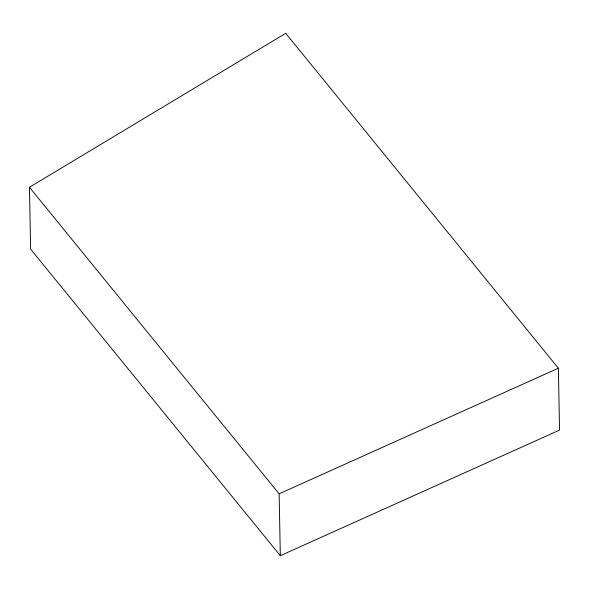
<?xml version="1.0" encoding="UTF-8"?>
<svg xmlns="http://www.w3.org/2000/svg" width="589" height="589" viewBox="0 0 589 589"><rect width="100%" height="100%" fill="white"/><g stroke="black" fill="none" stroke-linecap="round" stroke-linejoin="round"><path stroke-width="0.88" d="M29.45 187.273L285.717 33.293L558.365 368.213L559.55 430.088L280.32 555.707L30.635 249.147L29.45 187.273L279.134 493.832L280.32 555.707M279.134 493.832L558.365 368.213"/></g></svg>
